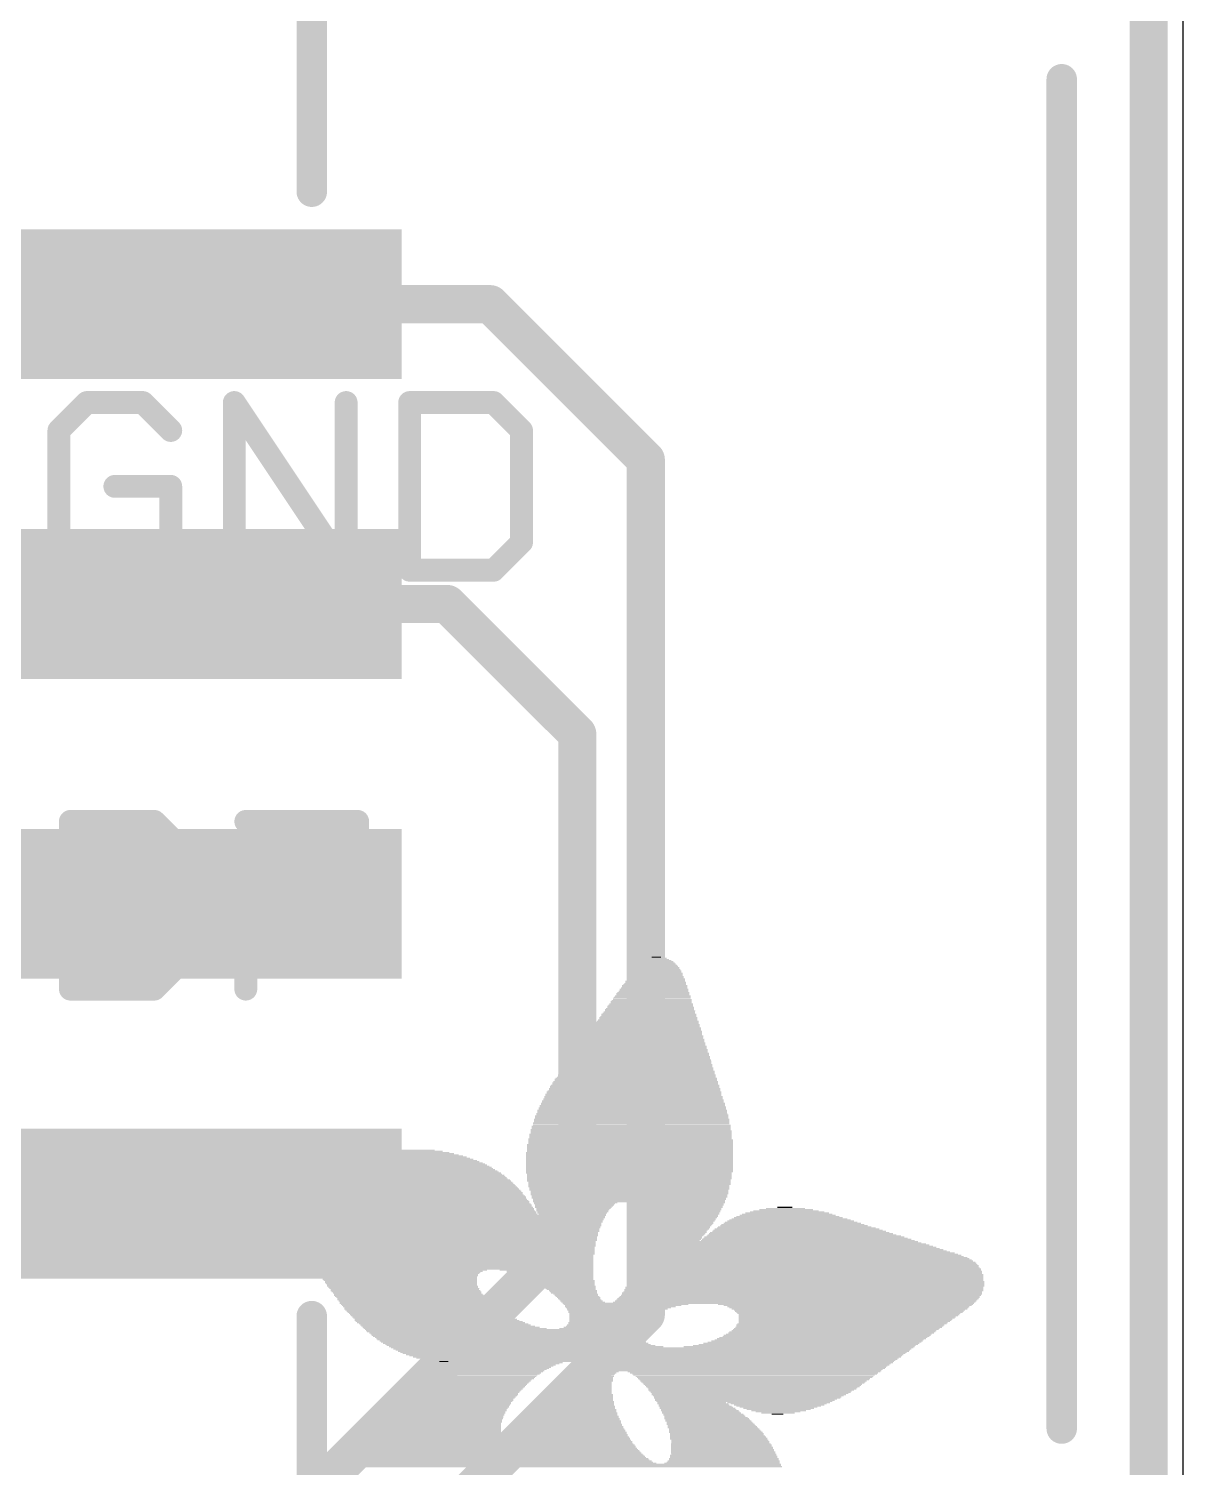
# Model space of a CAD drawing. Extents: x -0.1 to 65, y -0.1 to 31.1.
# Drawn here: x 57.3 to 65, y 10.22 to 19.82 of the extents above; entities that cross this region are included whole.
import ezdxf

# ---------------------------------------------------------------- set-up
doc = ezdxf.new("R2010")
doc.units = 0
for name, color, linetype in [('1', 12, 'CONTINUOUS'), ('16', 5, 'CONTINUOUS'), ('20', 4, 'CONTINUOUS'), ('21', 40, 'CONTINUOUS'), ('22', 6, 'CONTINUOUS')]:
    doc.layers.add(name, color=color, linetype=linetype)

# ---------------------------------------------------------------- blocks, each defined once
blk = doc.blocks.new('RECT')
blk.add_solid([(-0.5, -0.5), (0.5, -0.5), (-0.5, 0.5), (0.5, 0.5)])

msp = doc.modelspace()

# ---------------------------------------------------------------- linework, layer by layer
at = {"layer": '1', "const_width": 0.254}
msp.add_lwpolyline([(64.77, 30.988), (64.77, 0)], dxfattribs=at)
at = {"layer": '16', "const_width": 0.254}
for points in [[(64.77, 30.988), (64.77, 0)], [(60.379, 17.98), (57.49, 17.98)], [(61.4172, 16.9418), (60.379, 17.98)], [(61.4172, 16.9418), (61.4172, 11.2406)], [(60.093, 15.98), (57.49, 15.98)], [(60.96, 15.113), (60.093, 15.98)], [(60.96, 15.113), (60.96, 11.811)], [(57.49, 13.98), (55.382, 13.98)], [(60.96, 11.811), (58.801, 9.652)], [(59.3206, 9.144), (61.4172, 11.2406)]]:
    msp.add_lwpolyline(points, dxfattribs=at)
at = {"layer": '16', "const_width": 0.127}
for points in [[(57.49, 18.0435, 1), (57.49, 17.9165)], [(60.4239, 18.0249, 1), (60.3341, 17.9351)], [(60.379, 17.9165, 1), (60.379, 18.0435)], [(61.4807, 16.9418, 1), (61.3537, 16.9418)], [(61.3723, 16.8969, 1), (61.4621, 16.9867)], [(57.49, 16.0435, 1), (57.49, 15.9165)], [(60.1379, 16.0249, 1), (60.0481, 15.9351)], [(60.093, 15.9165, 1), (60.093, 16.0435)], [(61.0235, 15.113, 1), (60.8965, 15.113)], [(60.9151, 15.0681, 1), (61.0049, 15.1579)], [(57.49, 13.9165, 1), (57.49, 14.0435)], [(61.0049, 11.7661, 1), (60.9151, 11.8559)], [(60.8965, 11.811, 1), (61.0235, 11.811)], [(61.4621, 11.1957, 1), (61.3723, 11.2855)], [(61.3537, 11.2406, 1), (61.4807, 11.2406)]]:
    msp.add_lwpolyline(points, format="xyb", dxfattribs=at)
at = {"layer": '20'}
msp.add_line((65, 3), (65, 27.6604), dxfattribs=at)
at = {"layer": '21', "const_width": 0.1524}
for points in [[(57.6905, 17.3238), (57.5041, 17.1373)], [(58.0634, 17.3238), (57.6905, 17.3238)], [(58.2498, 17.1373), (58.0634, 17.3238)], [(58.6735, 16.2052), (58.6735, 17.3238)], [(58.6735, 17.3238), (59.4192, 16.2052)], [(59.4192, 16.2052), (59.4192, 17.3238)], [(59.8429, 17.3238), (59.8429, 16.2052)], [(60.4022, 17.3238), (59.8429, 17.3238)], [(60.5886, 17.1373), (60.4022, 17.3238)], [(57.5041, 17.1373), (57.5041, 16.3916)], [(60.5886, 16.3916), (60.5886, 17.1373)], [(58.2498, 16.7645), (57.877, 16.7645)], [(58.2498, 16.3916), (58.2498, 16.7645)], [(57.5041, 16.3916), (57.6905, 16.2052)], [(58.0634, 16.2052), (58.2498, 16.3916)], [(60.4022, 16.2052), (60.5886, 16.3916)], [(57.6905, 16.2052), (58.0634, 16.2052)], [(59.8429, 16.2052), (60.4022, 16.2052)], [(57.5808, 13.4112), (57.5808, 14.5298)], [(57.5808, 14.5298), (58.1401, 14.5298)], [(58.1401, 14.5298), (58.3265, 14.3433)], [(58.7502, 14.5298), (59.4959, 14.5298)], [(59.4959, 14.5298), (59.4959, 14.3433)], [(58.3265, 14.3433), (58.3265, 14.1569)], [(59.4959, 14.3433), (58.7502, 13.5976)], [(58.3265, 14.1569), (58.1401, 13.9705)], [(57.5808, 13.9705), (58.1401, 13.9705)], [(58.1401, 13.9705), (58.3265, 13.7841)], [(58.3265, 13.7841), (58.3265, 13.5976)], [(58.3265, 13.5976), (58.1401, 13.4112)], [(58.7502, 13.5976), (58.7502, 13.4112)], [(58.1401, 13.4112), (57.5808, 13.4112)]]:
    msp.add_lwpolyline(points, dxfattribs=at)
at = {"layer": '21', "const_width": 0.0762}
for points in [[(57.6905, 17.3619, 1), (57.6905, 17.2857)], [(57.7175, 17.2968, 1), (57.6636, 17.3507)], [(58.0903, 17.3507, 1), (58.0364, 17.2968)], [(58.0634, 17.2857, 1), (58.0634, 17.3619)], [(58.7116, 17.3238, 1), (58.6354, 17.3238)], [(58.7052, 17.3449, 1), (58.6418, 17.3026)], [(59.4573, 17.3238, 1), (59.3811, 17.3238)], [(59.881, 17.3238, 1), (59.8048, 17.3238)], [(59.8429, 17.3619, 1), (59.8429, 17.2857)], [(60.4291, 17.3507, 1), (60.3752, 17.2968)], [(60.4022, 17.2857, 1), (60.4022, 17.3619)], [(57.5422, 17.1373, 1), (57.466, 17.1373)], [(57.4772, 17.1643, 1), (57.531, 17.1104)], [(58.2229, 17.1104, 1), (58.2767, 17.1643)], [(60.6267, 17.1373, 1), (60.5505, 17.1373)], [(60.5617, 17.1104, 1), (60.6155, 17.1643)], [(57.877, 16.8026, 1), (57.877, 16.7264)], [(58.2879, 16.7645, 1), (58.2117, 16.7645)], [(58.2498, 16.7264, 1), (58.2498, 16.8026)], [(57.531, 16.4186, 1), (57.4772, 16.3647)], [(57.466, 16.3916, 1), (57.5422, 16.3916)], [(58.2117, 16.3916, 1), (58.2879, 16.3916)], [(58.2767, 16.3647, 1), (58.2229, 16.4186)], [(60.5505, 16.3916, 1), (60.6267, 16.3916)], [(60.6155, 16.3647, 1), (60.5617, 16.4186)], [(57.6905, 16.2433, 1), (57.6905, 16.1671)], [(57.6636, 16.1783, 1), (57.7175, 16.2321)], [(58.0364, 16.2321, 1), (58.0903, 16.1783)], [(58.0634, 16.1671, 1), (58.0634, 16.2433)], [(58.6354, 16.2052, 1), (58.7116, 16.2052)], [(59.3811, 16.2052, 1), (59.4573, 16.2052)], [(59.3875, 16.1841, 1), (59.4509, 16.2263)], [(59.8429, 16.2433, 1), (59.8429, 16.1671)], [(59.8048, 16.2052, 1), (59.881, 16.2052)], [(60.3752, 16.2321, 1), (60.4291, 16.1783)], [(60.4022, 16.1671, 1), (60.4022, 16.2433)], [(57.6189, 14.5298, 1), (57.5427, 14.5298)], [(57.5808, 14.5679, 1), (57.5808, 14.4917)], [(58.167, 14.5567, 1), (58.1131, 14.5028)], [(58.1401, 14.4917, 1), (58.1401, 14.5679)], [(58.7502, 14.5679, 1), (58.7502, 14.4917)], [(59.534, 14.5298, 1), (59.4578, 14.5298)], [(59.4959, 14.4917, 1), (59.4959, 14.5679)], [(58.3646, 14.3433, 1), (58.2884, 14.3433)], [(58.2996, 14.3164, 1), (58.3534, 14.3703)], [(59.5228, 14.3164, 1), (59.469, 14.3703)], [(59.4578, 14.3433, 1), (59.534, 14.3433)], [(58.3534, 14.13, 1), (58.2996, 14.1838)], [(58.2884, 14.1569, 1), (58.3646, 14.1569)], [(57.5808, 14.0086, 1), (57.5808, 13.9324)], [(58.167, 13.9974, 1), (58.1131, 13.9435)], [(58.1131, 13.9974, 1), (58.167, 13.9435)], [(58.1401, 13.9324, 1), (58.1401, 14.0086)], [(58.3646, 13.7841, 1), (58.2884, 13.7841)], [(58.2996, 13.7571, 1), (58.3534, 13.811)], [(58.2884, 13.5976, 1), (58.3646, 13.5976)], [(58.3534, 13.5707, 1), (58.2996, 13.6246)], [(58.7883, 13.5976, 1), (58.7121, 13.5976)], [(58.7233, 13.6246, 1), (58.7771, 13.5707)], [(57.5808, 13.4493, 1), (57.5808, 13.3731)], [(57.5427, 13.4112, 1), (57.6189, 13.4112)], [(58.1131, 13.4381, 1), (58.167, 13.3843)], [(58.1401, 13.3731, 1), (58.1401, 13.4493)], [(58.7121, 13.4112, 1), (58.7883, 13.4112)]]:
    msp.add_lwpolyline(points, format="xyb", dxfattribs=at)
at = {"layer": '22', "const_width": 0.2032}
for points in [[(59.19, 18.73), (59.19, 19.98)], [(64.19, 10.48), (64.19, 19.48)], [(59.19, 9.98), (59.19, 11.23)]]:
    msp.add_lwpolyline(points, dxfattribs=at)
at = {"layer": '22', "const_width": 0.1016}
for points in [[(64.2408, 19.48, 1), (64.1392, 19.48)], [(59.1392, 18.73, 1), (59.2408, 18.73)], [(59.2408, 11.23, 1), (59.1392, 11.23)], [(64.1392, 10.48, 1), (64.2408, 10.48)]]:
    msp.add_lwpolyline(points, format="xyb", dxfattribs=at)

# ---------------------------------------------------------------- block references
at = {"layer": '16', "yscale": 4.6, "rotation": 90}
for p in [(57.49, 17.98), (57.49, 15.98), (57.49, 13.98), (57.49, 11.98)]:
    msp.add_blockref('RECT', p, dxfattribs=at)
at = {"layer": '21'}
for p, xscale, yscale in [((61.4871, 13.6246), 0.0609, 0.0076), ((61.4909, 13.5255), 0.3277, 0.0076), ((61.4947, 13.5331), 0.32, 0.0076), ((61.4947, 13.5408), 0.3048, 0.0077), ((61.4947, 13.556), 0.2896, 0.0076), ((61.4947, 13.5484), 0.2896, 0.0076), ((61.4947, 13.5636), 0.2743, 0.0076), ((61.4947, 13.5712), 0.2591, 0.0076), ((61.4947, 13.5789), 0.2438, 0.0077), ((61.4947, 13.5865), 0.2286, 0.0076), ((61.4985, 13.5941), 0.2058, 0.0076), ((61.4947, 13.6017), 0.1829, 0.0076), ((61.4947, 13.6093), 0.1524, 0.0076), ((61.4947, 13.617), 0.1219, 0.0077), ((61.4757, 13.4341), 0.4343, 0.0076), ((61.4757, 13.4417), 0.4191, 0.0076), ((61.4794, 13.4493), 0.4115, 0.0076), ((61.4794, 13.4646), 0.3963, 0.0077), ((61.4833, 13.4569), 0.4039, 0.0076), ((61.4833, 13.4722), 0.3887, 0.0076), ((61.4833, 13.4874), 0.3733, 0.0076), ((61.4871, 13.4798), 0.381, 0.0076), ((61.4871, 13.495), 0.3657, 0.0076), ((61.4871, 13.5027), 0.3505, 0.0077), ((61.4909, 13.5179), 0.3429, 0.0076), ((61.4909, 13.5103), 0.3429, 0.0076), ((61.4566, 13.335), 0.5334, 0.0076), ((61.4566, 13.3503), 0.5182, 0.0077), ((61.4604, 13.3426), 0.5258, 0.0076), ((61.4604, 13.3579), 0.5106, 0.0076), ((61.4642, 13.3655), 0.503, 0.0076), ((61.4642, 13.3807), 0.4876, 0.0076), ((61.4642, 13.3731), 0.4876, 0.0076), ((61.468, 13.3884), 0.48, 0.0077), ((61.468, 13.396), 0.4648, 0.0076), ((61.4718, 13.4112), 0.4572, 0.0076), ((61.4718, 13.4036), 0.4572, 0.0076), ((61.4718, 13.4188), 0.442, 0.0076), ((61.4757, 13.4265), 0.4343, 0.0077), ((61.4376, 13.2436), 0.6325, 0.0076), ((61.4375, 13.2512), 0.6172, 0.0076), ((61.4413, 13.2588), 0.6096, 0.0076), ((61.4413, 13.2741), 0.5943, 0.0077), ((61.4452, 13.2664), 0.6019, 0.0076), ((61.4452, 13.2817), 0.5867, 0.0076), ((61.4452, 13.2969), 0.5715, 0.0076), ((61.449, 13.2893), 0.5791, 0.0076), ((61.449, 13.3045), 0.5639, 0.0076), ((61.4528, 13.3122), 0.5563, 0.0077), ((61.4528, 13.3274), 0.541, 0.0076), ((61.4528, 13.3198), 0.541, 0.0076), ((61.4184, 13.1445), 0.7315, 0.0076), ((61.4223, 13.1521), 0.7239, 0.0076), ((61.4223, 13.1674), 0.7086, 0.0076), ((61.4223, 13.1598), 0.7086, 0.0077), ((61.4261, 13.175), 0.701, 0.0076), ((61.4261, 13.1902), 0.6858, 0.0076), ((61.4261, 13.1826), 0.6858, 0.0076), ((61.4299, 13.1979), 0.6782, 0.0077), ((61.4299, 13.2055), 0.663, 0.0076), ((61.4338, 13.2207), 0.6553, 0.0076), ((61.4338, 13.2131), 0.6553, 0.0076), ((61.4338, 13.2283), 0.6401, 0.0076), ((61.4376, 13.236), 0.6325, 0.0077), ((61.3994, 13.0531), 0.8306, 0.0076), ((61.3994, 13.0455), 0.8306, 0.0077), ((61.3995, 13.0607), 0.8153, 0.0076), ((61.4032, 13.0683), 0.8077, 0.0076), ((61.4032, 13.0836), 0.7925, 0.0077), ((61.4071, 13.0759), 0.8001, 0.0076), ((61.4071, 13.0912), 0.7849, 0.0076), ((61.4109, 13.0988), 0.7773, 0.0076), ((61.4109, 13.114), 0.762, 0.0076), ((61.4109, 13.1064), 0.762, 0.0076), ((61.4147, 13.1217), 0.7544, 0.0077), ((61.4185, 13.1293), 0.7468, 0.0076), ((61.4147, 13.1369), 0.7391, 0.0076), ((61.3804, 12.954), 0.9296, 0.0076), ((61.3842, 12.9616), 0.922, 0.0076), ((61.3842, 12.9769), 0.9068, 0.0076), ((61.3842, 12.9693), 0.9068, 0.0077), ((61.388, 12.9845), 0.8992, 0.0076), ((61.388, 12.9997), 0.884, 0.0076), ((61.388, 12.9921), 0.884, 0.0076), ((61.3919, 13.0074), 0.8763, 0.0077), ((61.3918, 13.015), 0.861, 0.0076), ((61.3956, 13.0302), 0.8534, 0.0076), ((61.3956, 13.0226), 0.8534, 0.0076), ((61.3956, 13.0378), 0.8382, 0.0076), ((61.3614, 12.855), 1.0287, 0.0077), ((61.3651, 12.8626), 1.0211, 0.0076), ((61.3614, 12.8702), 1.0135, 0.0076), ((61.3651, 12.8778), 1.0059, 0.0076), ((61.3651, 12.8931), 0.9906, 0.0077), ((61.369, 12.8854), 0.9983, 0.0076), ((61.369, 12.9007), 0.9829, 0.0076), ((61.3728, 12.9083), 0.9753, 0.0076), ((61.3728, 12.9235), 0.9601, 0.0076), ((61.3728, 12.9159), 0.9601, 0.0076), ((61.3766, 12.9312), 0.9525, 0.0077), ((61.3803, 12.9388), 0.9449, 0.0076), ((61.3766, 12.9464), 0.9373, 0.0076), ((61.3423, 12.7635), 1.1278, 0.0076), ((61.3461, 12.7711), 1.1202, 0.0076), ((61.3461, 12.7864), 1.1049, 0.0076), ((61.3461, 12.7788), 1.1049, 0.0077), ((61.3499, 12.794), 1.0972, 0.0076), ((61.3499, 12.8092), 1.082, 0.0076), ((61.3499, 12.8016), 1.082, 0.0076), ((61.3537, 12.8169), 1.0744, 0.0077), ((61.3537, 12.8245), 1.0592, 0.0076), ((61.3575, 12.8397), 1.0516, 0.0076), ((61.3575, 12.8321), 1.0516, 0.0076), ((61.3576, 12.8473), 1.0363, 0.0076), ((61.3309, 12.6645), 1.2115, 0.0077), ((61.3347, 12.6721), 1.2039, 0.0076), ((61.3309, 12.6797), 1.1963, 0.0076), ((61.3347, 12.6949), 1.1887, 0.0076), ((61.3347, 12.6873), 1.1887, 0.0076), ((61.3347, 12.7102), 1.1735, 0.0076), ((61.3347, 12.7026), 1.1735, 0.0077), ((61.3385, 12.7254), 1.1659, 0.0076), ((61.3385, 12.7178), 1.1659, 0.0076), ((61.3385, 12.733), 1.1506, 0.0076), ((61.3423, 12.7483), 1.143, 0.0076), ((61.3423, 12.7407), 1.143, 0.0077), ((61.3423, 12.7559), 1.1278, 0.0076), ((61.3232, 12.5654), 1.2878, 0.0076), ((61.327, 12.573), 1.2801, 0.0076), ((61.3233, 12.5806), 1.2725, 0.0076), ((61.327, 12.6035), 1.2649, 0.0076), ((61.327, 12.5959), 1.2649, 0.0076), ((61.327, 12.5883), 1.2649, 0.0077), ((61.327, 12.6187), 1.2497, 0.0076), ((61.327, 12.6111), 1.2497, 0.0076), ((61.327, 12.634), 1.2345, 0.0076), ((61.3309, 12.6264), 1.2421, 0.0077), ((61.3309, 12.6492), 1.2269, 0.0076), ((61.3309, 12.6416), 1.2269, 0.0076), ((61.3309, 12.6568), 1.2115, 0.0076), ((61.3157, 12.474), 1.3335, 0.0077), ((61.3195, 12.4968), 1.3259, 0.0076), ((61.3195, 12.4892), 1.3259, 0.0076), ((61.3195, 12.4816), 1.3259, 0.0076), ((61.3194, 12.5197), 1.3106, 0.0076), ((61.3194, 12.5121), 1.3106, 0.0077), ((61.3233, 12.5044), 1.3183, 0.0076), ((61.3232, 12.5425), 1.303, 0.0076), ((61.3232, 12.5349), 1.303, 0.0076), ((61.3232, 12.5273), 1.303, 0.0076), ((61.3232, 12.5578), 1.2878, 0.0076), ((61.3232, 12.5502), 1.2878, 0.0077), ((61.3118, 12.3749), 1.3716, 0.0076), ((61.3118, 12.413), 1.3564, 0.0076), ((61.3156, 12.4054), 1.364, 0.0076), ((61.3156, 12.3978), 1.364, 0.0077), ((61.3156, 12.3901), 1.364, 0.0076), ((61.3156, 12.3825), 1.364, 0.0076), ((61.3156, 12.4435), 1.3488, 0.0076), ((61.3156, 12.4359), 1.3488, 0.0077), ((61.3156, 12.4282), 1.3488, 0.0076), ((61.3156, 12.4206), 1.3488, 0.0076), ((61.3195, 12.4663), 1.3411, 0.0076), ((61.3195, 12.4587), 1.3411, 0.0076), ((61.3195, 12.4511), 1.3411, 0.0076), ((59.5363, 12.2911), 1.3716, 0.0076), ((59.5478, 12.2835), 1.3945, 0.0077), ((59.5288, 12.2987), 1.3411, 0.0076), ((59.5211, 12.3063), 1.2954, 0.0076), ((59.5097, 12.3139), 1.2573, 0.0076), ((59.5021, 12.3216), 1.2115, 0.0077), ((59.4868, 12.3292), 1.1506, 0.0076), ((59.4716, 12.3368), 1.0744, 0.0076), ((59.2963, 12.3444), 0.602, 0.0076), ((61.308, 12.3216), 1.3792, 0.0077), ((61.308, 12.3139), 1.3792, 0.0076), ((61.308, 12.3063), 1.3792, 0.0076), ((61.308, 12.2987), 1.3792, 0.0076), ((61.308, 12.2911), 1.3792, 0.0076), ((61.308, 12.2835), 1.3792, 0.0077), ((61.3118, 12.3673), 1.3716, 0.0076), ((61.3118, 12.3597), 1.3716, 0.0077), ((61.3118, 12.352), 1.3716, 0.0076), ((61.3118, 12.3444), 1.3716, 0.0076), ((61.3118, 12.3368), 1.3716, 0.0076), ((61.3118, 12.3292), 1.3716, 0.0076), ((59.6087, 12.2073), 1.6078, 0.0077), ((59.6202, 12.192), 1.6307, 0.0076), ((59.6164, 12.1996), 1.6231, 0.0076), ((59.6278, 12.1844), 1.6459, 0.0076), ((59.6011, 12.2225), 1.5774, 0.0076), ((59.6049, 12.2149), 1.585, 0.0076), ((59.5821, 12.2454), 1.524, 0.0077), ((59.5897, 12.2377), 1.5392, 0.0076), ((59.5973, 12.2301), 1.5544, 0.0076), ((59.5783, 12.253), 1.5011, 0.0076), ((59.563, 12.2682), 1.4554, 0.0076), ((59.5707, 12.2606), 1.4707, 0.0076), ((59.5554, 12.2758), 1.425, 0.0076), ((61.308, 12.2758), 1.3792, 0.0076), ((61.308, 12.2682), 1.3792, 0.0076), ((61.308, 12.2606), 1.3792, 0.0076), ((61.308, 12.253), 1.3792, 0.0076), ((61.308, 12.2454), 1.3792, 0.0077), ((61.308, 12.2377), 1.3792, 0.0076), ((61.308, 12.2301), 1.3792, 0.0076), ((61.308, 12.2225), 1.3792, 0.0076), ((61.308, 12.2149), 1.3792, 0.0076), ((61.308, 12.2073), 1.3792, 0.0077), ((61.308, 12.1996), 1.3792, 0.0076), ((61.308, 12.192), 1.3792, 0.0076), ((61.3042, 12.1844), 1.3716, 0.0076), ((59.6392, 12.1615), 1.684, 0.0076), ((59.6316, 12.1768), 1.6536, 0.0076), ((59.6392, 12.1692), 1.6688, 0.0077), ((59.6468, 12.1539), 1.684, 0.0076), ((59.6583, 12.1387), 1.7069, 0.0076), ((59.6507, 12.1463), 1.6917, 0.0076), ((59.6621, 12.1311), 1.7145, 0.0077), ((59.6659, 12.1234), 1.7221, 0.0076), ((59.6735, 12.1158), 1.7222, 0.0076), ((59.6773, 12.1082), 1.7298, 0.0076), ((59.6811, 12.1006), 1.7374, 0.0076), ((59.6888, 12.093), 1.7373, 0.0077), ((61.308, 12.1768), 1.364, 0.0076), ((61.308, 12.1692), 1.364, 0.0077), ((61.308, 12.1615), 1.364, 0.0076), ((61.308, 12.1539), 1.364, 0.0076), ((61.308, 12.1463), 1.364, 0.0076), ((61.3042, 12.1387), 1.3564, 0.0076), ((61.3042, 12.1311), 1.3564, 0.0077), ((61.3041, 12.1006), 1.3411, 0.0076), ((61.3041, 12.093), 1.3411, 0.0077), ((61.308, 12.1234), 1.3488, 0.0076), ((61.308, 12.1158), 1.3488, 0.0076), ((61.308, 12.1082), 1.3488, 0.0076), ((59.6926, 12.0853), 1.7449, 0.0076), ((59.7002, 12.0777), 1.745, 0.0076), ((59.704, 12.0701), 1.7526, 0.0076), ((59.7116, 12.0625), 1.7526, 0.0076), ((59.7192, 12.0549), 1.7526, 0.0077), ((59.7192, 12.0472), 1.7526, 0.0076), ((59.7268, 12.0396), 1.7526, 0.0076), ((59.7345, 12.032), 1.7526, 0.0076), ((59.7383, 12.0244), 1.7602, 0.0076), ((59.7421, 12.0168), 1.7526, 0.0077), ((59.7497, 12.0091), 1.7526, 0.0076), ((59.7535, 12.0015), 1.7602, 0.0076), ((59.7611, 11.9939), 1.7602, 0.0076), ((61.3041, 12.0701), 1.3259, 0.0076), ((61.308, 12.0853), 1.3335, 0.0076), ((61.308, 12.0777), 1.3335, 0.0076), ((61.308, 12.0625), 1.3182, 0.0076), ((61.308, 12.0549), 1.3182, 0.0077), ((61.308, 12.0472), 1.3182, 0.0076), ((61.3042, 12.0396), 1.3106, 0.0076), ((61.308, 12.032), 1.303, 0.0076), ((61.308, 12.0244), 1.303, 0.0076), ((61.3042, 12.0168), 1.2954, 0.0077), ((61.308, 12.0091), 1.2878, 0.0076), ((61.3042, 12.0015), 1.2802, 0.0076), ((61.3042, 11.9939), 1.2802, 0.0076), ((59.7649, 11.9863), 1.7526, 0.0076), ((59.7726, 11.9787), 1.7526, 0.0077), ((59.7764, 11.971), 1.7602, 0.0076), ((59.7802, 11.9634), 1.7526, 0.0076), ((59.7878, 11.9558), 1.7526, 0.0076), ((59.7954, 11.9482), 1.7526, 0.0076), ((59.7954, 11.9405), 1.7526, 0.0077), ((59.803, 11.9329), 1.7526, 0.0076), ((59.8107, 11.9253), 1.7526, 0.0076), ((59.8107, 11.9177), 1.7526, 0.0076), ((59.8183, 11.9101), 1.7526, 0.0076), ((60.0507, 11.9024), 2.2022, 0.0077), ((60.0507, 11.8948), 2.187, 0.0076), ((60.9422, 11.9787), 0.541, 0.0077), ((60.9499, 11.9863), 0.5563, 0.0076), ((60.9422, 11.971), 0.5258, 0.0076), ((60.9384, 11.9634), 0.5182, 0.0076), ((60.9346, 11.9558), 0.5106, 0.0076), ((60.9347, 11.9482), 0.4953, 0.0076), ((60.9308, 11.9405), 0.4876, 0.0077), ((60.927, 11.9329), 0.48, 0.0076), ((60.9308, 11.9253), 0.4724, 0.0076), ((60.927, 11.9177), 0.4648, 0.0076), ((60.927, 11.9101), 0.4496, 0.0076), ((61.6166, 11.9863), 0.6554, 0.0076), ((61.6166, 11.9787), 0.64, 0.0077), ((61.6204, 11.971), 0.6324, 0.0076), ((61.6204, 11.9634), 0.6172, 0.0076), ((61.6242, 11.9558), 0.6096, 0.0076), ((61.6204, 11.9482), 0.602, 0.0076), ((61.6242, 11.9405), 0.5944, 0.0077), ((61.6204, 11.9329), 0.5868, 0.0076), ((61.6243, 11.9253), 0.5791, 0.0076), ((61.6205, 11.9177), 0.5715, 0.0076), ((61.6205, 11.9101), 0.5715, 0.0076), ((61.6204, 11.9024), 0.5562, 0.0077), ((61.6204, 11.8948), 0.5562, 0.0076), ((62.3634, 11.8948), 0.6858, 0.0076), ((62.3634, 11.9024), 0.6401, 0.0077), ((62.3596, 11.9101), 0.6019, 0.0076), ((62.3596, 11.9177), 0.5563, 0.0076), ((62.3596, 11.9253), 0.4953, 0.0076), ((62.352, 11.9329), 0.4343, 0.0076), ((62.352, 11.9405), 0.3581, 0.0077), ((62.3482, 11.9482), 0.2591, 0.0076), ((62.3443, 11.9558), 0.099, 0.0076), ((60.0507, 11.8872), 2.187, 0.0076), ((60.0507, 11.8796), 2.1717, 0.0076), ((60.0545, 11.872), 2.164, 0.0076), ((60.0545, 11.8643), 2.1488, 0.0077), ((60.0545, 11.8567), 2.1488, 0.0076), ((60.0545, 11.8491), 2.1336, 0.0076), ((60.0583, 11.8415), 2.126, 0.0076), ((60.0621, 11.8339), 2.1184, 0.0076), ((60.0583, 11.8262), 2.1108, 0.0077), ((60.0622, 11.8186), 2.1031, 0.0076), ((60.0622, 11.811), 2.0879, 0.0076), ((60.0622, 11.8034), 2.0879, 0.0076), ((61.6166, 11.8872), 0.5486, 0.0076), ((61.6166, 11.8796), 0.5334, 0.0076), ((61.6166, 11.872), 0.5334, 0.0076), ((61.6128, 11.8643), 0.5258, 0.0077), ((61.609, 11.8567), 0.5182, 0.0076), ((61.609, 11.8491), 0.5182, 0.0076), ((61.6052, 11.8415), 0.5105, 0.0076), ((61.6014, 11.8262), 0.4877, 0.0077), ((61.6014, 11.8186), 0.4877, 0.0076), ((61.6052, 11.8339), 0.4953, 0.0076), ((61.5976, 11.811), 0.4801, 0.0076), ((61.5938, 11.8034), 0.4725, 0.0076), ((62.432, 11.8034), 1.1277, 0.0076), ((62.4244, 11.811), 1.0973, 0.0076), ((62.4205, 11.8186), 1.0592, 0.0076), ((62.4091, 11.8262), 1.0211, 0.0077), ((62.4053, 11.8339), 0.983, 0.0076), ((62.3977, 11.8415), 0.9525, 0.0076), ((62.3938, 11.8491), 0.9144, 0.0076), ((62.3863, 11.8567), 0.8839, 0.0076), ((62.3824, 11.8643), 0.8458, 0.0077), ((62.3786, 11.872), 0.8078, 0.0076), ((62.3748, 11.8796), 0.7696, 0.0076), ((62.3672, 11.8872), 0.7239, 0.0076), ((60.066, 11.7958), 2.0803, 0.0076), ((60.0659, 11.7881), 2.065, 0.0077), ((60.0697, 11.7805), 2.0574, 0.0076), ((60.0697, 11.7729), 2.0574, 0.0076), ((60.0736, 11.7653), 2.0497, 0.0076), ((60.0736, 11.7577), 2.0345, 0.0076), ((60.0774, 11.75), 2.0269, 0.0077), ((60.0774, 11.7424), 2.0269, 0.0076), ((60.0812, 11.7348), 2.0193, 0.0076), ((60.0812, 11.7272), 2.0041, 0.0076), ((60.085, 11.7196), 1.9964, 0.0076), ((60.085, 11.7119), 1.9964, 0.0077), ((60.0888, 11.7043), 1.9888, 0.0076), ((61.5899, 11.7958), 0.4648, 0.0076), ((61.5899, 11.7881), 0.4648, 0.0077), ((61.5861, 11.7805), 0.4572, 0.0076), ((61.5823, 11.7729), 0.4496, 0.0076), ((61.5785, 11.7653), 0.442, 0.0076), ((61.5747, 11.7577), 0.4344, 0.0076), ((61.5747, 11.75), 0.4344, 0.0077), ((62.3062, 11.7196), 1.8974, 0.0076), ((61.5709, 11.7424), 0.4267, 0.0076), ((61.5671, 11.7348), 0.4191, 0.0076), ((62.2948, 11.7272), 1.8745, 0.0076), ((62.3215, 11.7119), 1.9279, 0.0077), ((62.3329, 11.7043), 1.9507, 0.0076), ((62.4967, 11.7348), 1.425, 0.0076), ((62.4891, 11.7424), 1.3944, 0.0076), ((62.4815, 11.75), 1.364, 0.0077), ((62.4739, 11.7577), 1.3335, 0.0076), ((62.47, 11.7653), 1.2954, 0.0076), ((62.4587, 11.7729), 1.2573, 0.0076), ((62.451, 11.7805), 1.2268, 0.0076), ((62.4434, 11.7881), 1.1963, 0.0077), ((62.4396, 11.7958), 1.1583, 0.0076), ((60.0926, 11.6967), 1.9812, 0.0076), ((60.0888, 11.6891), 1.9736, 0.0076), ((60.0926, 11.6815), 1.966, 0.0076), ((60.0964, 11.6738), 1.9584, 0.0077), ((60.1003, 11.6662), 1.9507, 0.0076), ((60.1003, 11.6586), 1.9507, 0.0076), ((60.1041, 11.651), 1.9431, 0.0076), ((60.1079, 11.6434), 1.9355, 0.0076), ((60.1079, 11.6357), 1.9203, 0.0077), ((60.1079, 11.6281), 1.9203, 0.0076), ((60.1117, 11.6205), 1.9127, 0.0076), ((60.1155, 11.6129), 1.905, 0.0076), ((62.4586, 11.6129), 2.2326, 0.0076), ((62.3862, 11.6662), 2.0726, 0.0076), ((62.3977, 11.6586), 2.0955, 0.0076), ((62.4129, 11.651), 2.126, 0.0076), ((62.4243, 11.6434), 2.1488, 0.0076), ((62.4358, 11.6357), 2.1717, 0.0077), ((62.4434, 11.6281), 2.1869, 0.0076), ((62.4548, 11.6205), 2.2098, 0.0076), ((62.3443, 11.6967), 1.9736, 0.0076), ((62.3672, 11.6815), 2.0193, 0.0076), ((62.3786, 11.6738), 2.0422, 0.0077), ((62.3558, 11.6891), 1.9965, 0.0076), ((60.1193, 11.6053), 1.8974, 0.0076), ((60.1193, 11.5976), 1.8974, 0.0077), ((60.1231, 11.59), 1.8898, 0.0076), ((60.1269, 11.5824), 1.8822, 0.0076), ((60.1307, 11.5748), 1.8746, 0.0076), ((60.1307, 11.5672), 1.8746, 0.0076), ((60.1346, 11.5595), 1.8669, 0.0077), ((60.1384, 11.5519), 1.8593, 0.0076), ((60.1384, 11.5443), 1.8593, 0.0076), ((59.7878, 11.5367), 1.143, 0.0076), ((59.7764, 11.5291), 1.1049, 0.0076), ((59.7726, 11.5214), 1.0821, 0.0077), ((59.7688, 11.5138), 1.0745, 0.0076), ((60.7555, 11.5367), 0.6249, 0.0076), ((60.7784, 11.5291), 0.5792, 0.0076), ((60.7936, 11.5214), 0.5487, 0.0077), ((60.8051, 11.5138), 0.5258, 0.0076), ((62.4891, 11.5138), 2.3394, 0.0076), ((62.4891, 11.5443), 2.3241, 0.0076), ((62.4891, 11.5367), 2.3241, 0.0076), ((62.4929, 11.5291), 2.3318, 0.0076), ((62.4929, 11.5214), 2.3318, 0.0077), ((62.4815, 11.5748), 2.2936, 0.0076), ((62.4853, 11.5672), 2.3012, 0.0076), ((62.4853, 11.5595), 2.3012, 0.0077), ((62.4891, 11.5519), 2.3088, 0.0076), ((62.4663, 11.6053), 2.2479, 0.0076), ((62.4777, 11.59), 2.2707, 0.0076), ((62.4815, 11.5824), 2.2784, 0.0076), ((62.4701, 11.5976), 2.2555, 0.0077), ((59.7688, 11.5062), 1.0591, 0.0076), ((59.7726, 11.4986), 1.0515, 0.0076), ((59.7726, 11.491), 1.0363, 0.0076), ((59.7726, 11.4833), 1.0363, 0.0077), ((59.7764, 11.4757), 1.0287, 0.0076), ((59.7802, 11.4681), 1.0211, 0.0076), ((59.784, 11.4605), 1.0134, 0.0076), ((59.784, 11.4529), 1.0134, 0.0076), ((59.7878, 11.4452), 1.0058, 0.0077), ((59.7916, 11.4376), 0.9982, 0.0076), ((59.7954, 11.43), 1.0058, 0.0076), ((59.7992, 11.4224), 0.9982, 0.0076), ((59.8069, 11.4148), 0.9983, 0.0076), ((60.8165, 11.5062), 0.503, 0.0076), ((60.828, 11.4986), 0.4801, 0.0076), ((60.8356, 11.491), 0.4649, 0.0076), ((60.847, 11.4833), 0.442, 0.0077), ((60.8546, 11.4757), 0.4268, 0.0076), ((60.8661, 11.4681), 0.4191, 0.0076), ((60.8737, 11.4605), 0.4039, 0.0076), ((60.8813, 11.4529), 0.3886, 0.0076), ((60.8851, 11.4452), 0.381, 0.0077), ((60.8927, 11.4376), 0.3658, 0.0076), ((60.9042, 11.43), 0.3581, 0.0076), ((60.9079, 11.4224), 0.3505, 0.0076), ((60.9156, 11.4148), 0.3353, 0.0076), ((62.4739, 11.4224), 2.3851, 0.0076), ((62.4739, 11.4148), 2.3851, 0.0076), ((62.4815, 11.4376), 2.3851, 0.0076), ((62.4815, 11.43), 2.3851, 0.0076), ((62.4853, 11.4529), 2.3774, 0.0076), ((62.4853, 11.4452), 2.3774, 0.0077), ((62.4853, 11.4757), 2.3622, 0.0076), ((62.4853, 11.4681), 2.3622, 0.0076), ((62.4891, 11.4605), 2.3698, 0.0076), ((62.4891, 11.491), 2.3546, 0.0076), ((62.4891, 11.4833), 2.3546, 0.0077), ((62.4929, 11.5062), 2.347, 0.0076), ((62.4929, 11.4986), 2.347, 0.0076), ((59.8107, 11.4071), 0.9906, 0.0077), ((59.8145, 11.3995), 0.9982, 0.0076), ((59.8221, 11.3919), 0.9982, 0.0076), ((59.8259, 11.3843), 0.9906, 0.0076), ((59.8335, 11.3767), 0.9906, 0.0076), ((59.8373, 11.3691), 0.9982, 0.0077), ((59.845, 11.3614), 0.9983, 0.0076), ((59.8526, 11.3538), 0.9982, 0.0076), ((59.8602, 11.3462), 0.9982, 0.0076), ((59.864, 11.3386), 1.0058, 0.0076), ((59.8716, 11.331), 1.0058, 0.0077), ((59.8793, 11.3233), 1.0059, 0.0076), ((60.9194, 11.4071), 0.3277, 0.0077), ((60.9308, 11.3995), 0.32, 0.0076), ((60.9346, 11.3919), 0.3124, 0.0076), ((60.9384, 11.3843), 0.3048, 0.0076), ((60.9499, 11.3767), 0.2971, 0.0076), ((60.9537, 11.3691), 0.2895, 0.0077), ((60.9613, 11.3614), 0.2896, 0.0076), ((60.9689, 11.3538), 0.2896, 0.0076), ((60.9727, 11.3462), 0.282, 0.0076), ((60.9804, 11.3386), 0.2819, 0.0076), ((60.988, 11.331), 0.2819, 0.0077), ((60.9994, 11.3233), 0.2896, 0.0076), ((62.4053, 11.3233), 2.4155, 0.0076), ((62.4167, 11.331), 2.408, 0.0077), ((62.4244, 11.3386), 2.4079, 0.0076), ((62.432, 11.3462), 2.4079, 0.0076), ((62.4396, 11.3538), 2.4079, 0.0076), ((62.4434, 11.3614), 2.4003, 0.0076), ((62.451, 11.3691), 2.4003, 0.0077), ((62.4587, 11.3843), 2.4003, 0.0076), ((62.4587, 11.3767), 2.4003, 0.0076), ((62.4625, 11.3919), 2.3927, 0.0076), ((62.4701, 11.4071), 2.3927, 0.0077), ((62.4701, 11.3995), 2.3927, 0.0076), ((59.8831, 11.3157), 1.0135, 0.0076), ((59.8907, 11.3081), 1.0135, 0.0076), ((59.8983, 11.3005), 1.0134, 0.0076), ((59.9098, 11.2929), 1.0211, 0.0077), ((59.9174, 11.2852), 1.0211, 0.0076), ((59.925, 11.2776), 1.0363, 0.0076), ((59.9326, 11.27), 1.0363, 0.0076), ((59.944, 11.2624), 1.044, 0.0076), ((59.9517, 11.2548), 1.0439, 0.0077), ((59.9631, 11.2471), 1.0515, 0.0076), ((59.9707, 11.2395), 1.0516, 0.0076), ((59.9821, 11.2319), 1.0592, 0.0076), ((59.9935, 11.2243), 1.0668, 0.0076), ((62.2338, 11.3157), 2.7432, 0.0076), ((61.2851, 11.3081), 0.8306, 0.0076), ((61.2661, 11.3005), 0.7772, 0.0076), ((61.2471, 11.2929), 0.7391, 0.0077), ((61.2356, 11.2852), 0.701, 0.0076), ((61.228, 11.2776), 0.6706, 0.0076), ((61.2166, 11.27), 0.6477, 0.0076), ((61.2089, 11.2624), 0.6172, 0.0076), ((61.2013, 11.2548), 0.602, 0.0077), ((61.1898, 11.2395), 0.5639, 0.0076), ((61.1975, 11.2471), 0.5792, 0.0076), ((61.1823, 11.2319), 0.5487, 0.0076), ((61.1746, 11.2243), 0.5334, 0.0076), ((62.7482, 11.3081), 1.6993, 0.0076), ((62.7634, 11.3005), 1.6536, 0.0076), ((62.7672, 11.2929), 1.6154, 0.0077), ((62.771, 11.2852), 1.5926, 0.0076), ((62.7749, 11.2776), 1.5697, 0.0076), ((62.7749, 11.27), 1.5393, 0.0076), ((62.7748, 11.2624), 1.524, 0.0076), ((62.7749, 11.2548), 1.5087, 0.0077), ((62.7711, 11.2471), 1.4859, 0.0076), ((62.7672, 11.2319), 1.463, 0.0076), ((62.7596, 11.2243), 1.4478, 0.0076), ((62.7711, 11.2395), 1.4707, 0.0076), ((60.005, 11.2167), 1.0744, 0.0077), ((60.0164, 11.209), 1.082, 0.0076), ((60.0241, 11.2014), 1.0973, 0.0076), ((60.0393, 11.1938), 1.1125, 0.0076), ((60.0507, 11.1862), 1.1202, 0.0076), ((60.0698, 11.1786), 1.1277, 0.0077), ((60.0812, 11.1709), 1.1354, 0.0076), ((60.1002, 11.1633), 1.1582, 0.0076), ((60.1193, 11.1557), 1.1811, 0.0076), ((60.1459, 11.1481), 1.2192, 0.0076), ((60.4546, 11.1405), 1.8211, 0.0077), ((60.4584, 11.1328), 1.8135, 0.0076), ((61.1023, 11.1481), 0.5257, 0.0076), ((61.1213, 11.1557), 0.503, 0.0076), ((61.129, 11.1633), 0.4877, 0.0076), ((61.1365, 11.1709), 0.4877, 0.0076), ((61.1442, 11.1786), 0.4877, 0.0077), ((61.148, 11.1862), 0.4953, 0.0076), ((61.1708, 11.2167), 0.5258, 0.0077), ((61.1632, 11.209), 0.5106, 0.0076), ((61.1594, 11.2014), 0.503, 0.0076), ((61.1556, 11.1938), 0.4953, 0.0076), ((62.672, 11.1328), 1.364, 0.0076), ((62.6834, 11.1405), 1.3716, 0.0077), ((62.691, 11.1481), 1.3716, 0.0076), ((62.7025, 11.1557), 1.3793, 0.0076), ((62.7139, 11.1709), 1.3868, 0.0076), ((62.7101, 11.1633), 1.3792, 0.0076), ((62.7253, 11.1786), 1.3944, 0.0077), ((62.7558, 11.2167), 1.4402, 0.0077), ((62.7482, 11.209), 1.4249, 0.0076), ((62.7444, 11.2014), 1.4173, 0.0076), ((62.7406, 11.1938), 1.4097, 0.0076), ((62.733, 11.1862), 1.3945, 0.0076), ((60.4622, 11.1252), 1.8059, 0.0076), ((60.4698, 11.1176), 1.7907, 0.0076), ((60.4736, 11.11), 1.783, 0.0076), ((60.4774, 11.1024), 1.7754, 0.0077), ((60.4851, 11.0947), 1.7755, 0.0076), ((60.4927, 11.0871), 1.7603, 0.0076), ((60.5003, 11.0795), 1.7602, 0.0076), ((60.5079, 11.0719), 1.7602, 0.0076), ((60.5231, 11.0643), 1.7602, 0.0077), ((60.5346, 11.0566), 1.7679, 0.0076), ((60.5498, 11.049), 1.7678, 0.0076), ((60.565, 11.0414), 1.7679, 0.0076), ((60.5841, 11.0338), 1.7907, 0.0076), ((62.4739, 11.0338), 1.4859, 0.0076), ((62.5005, 11.0414), 1.463, 0.0076), ((62.5196, 11.049), 1.4402, 0.0076), ((62.5425, 11.0566), 1.4249, 0.0076), ((62.5577, 11.0643), 1.4097, 0.0077), ((62.5729, 11.0719), 1.3944, 0.0076), ((62.5882, 11.0795), 1.3945, 0.0076), ((62.5996, 11.0871), 1.3868, 0.0076), ((62.6186, 11.0947), 1.3792, 0.0076), ((62.6263, 11.1024), 1.3793, 0.0077), ((62.6377, 11.11), 1.3716, 0.0076), ((62.6529, 11.1176), 1.3716, 0.0076), ((62.6605, 11.1252), 1.3716, 0.0076), ((60.6184, 11.0262), 1.8288, 0.0077), ((61.4604, 11.0185), 3.4824, 0.0076), ((61.4604, 11.0109), 3.4518, 0.0076), ((61.4642, 11.0033), 3.429, 0.0076), ((61.468, 10.9957), 3.4062, 0.0076), ((61.468, 10.9881), 3.3756, 0.0077), ((61.4718, 10.9804), 3.3528, 0.0076), ((61.4757, 10.9728), 3.3147, 0.0076), ((61.4833, 10.9652), 3.2843, 0.0076), ((61.4909, 10.9576), 3.2537, 0.0076), ((61.4947, 10.95), 3.2156, 0.0077), ((61.5061, 10.9423), 3.1776, 0.0076), ((61.5175, 10.9347), 3.1242, 0.0076), ((62.4396, 11.0262), 1.5393, 0.0077), ((60.3365, 10.8433), 0.7467, 0.0076), ((60.3441, 10.8509), 0.7467, 0.0076), ((60.3631, 10.8585), 0.7392, 0.0076), ((60.3746, 10.8661), 0.7315, 0.0076), ((60.3897, 10.8738), 0.7315, 0.0077), ((60.0698, 10.9271), 0.0609, 0.0076), ((60.4089, 10.8814), 0.7239, 0.0076), ((60.4278, 10.889), 0.7163, 0.0076), ((60.447, 10.8966), 0.7087, 0.0076), ((60.466, 10.9042), 0.701, 0.0076), ((60.4927, 10.9119), 0.6935, 0.0077), ((60.5155, 10.9195), 0.6934, 0.0076), ((61.6357, 10.9271), 2.8727, 0.0076), ((61.9938, 10.9195), 2.1412, 0.0076), ((61.9938, 10.9119), 2.1108, 0.0077), ((61.9938, 10.9042), 2.0955, 0.0076), ((61.99, 10.8966), 2.0726, 0.0076), ((61.99, 10.889), 2.0574, 0.0076), ((61.9862, 10.8814), 2.0498, 0.0076), ((61.9824, 10.8738), 2.0269, 0.0077), ((61.9786, 10.8661), 2.0193, 0.0076), ((61.1023, 10.8585), 0.2667, 0.0076), ((61.0908, 10.8433), 0.2438, 0.0076), ((61.0947, 10.8509), 0.2515, 0.0076), ((62.1386, 10.8585), 1.684, 0.0076), ((62.1386, 10.8509), 1.6535, 0.0076), ((62.1424, 10.8433), 1.6307, 0.0076), ((60.2069, 10.7442), 0.7772, 0.0076), ((60.2145, 10.7518), 0.7772, 0.0076), ((60.2222, 10.7595), 0.7773, 0.0077), ((60.2336, 10.7671), 0.7696, 0.0076), ((60.2412, 10.7747), 0.7696, 0.0076), ((60.2488, 10.7823), 0.7696, 0.0076), ((60.2564, 10.7899), 0.7696, 0.0076), ((60.2679, 10.7976), 0.762, 0.0077), ((60.2755, 10.8052), 0.762, 0.0076), ((60.2907, 10.8128), 0.762, 0.0076), ((60.2983, 10.8204), 0.762, 0.0076), ((60.3098, 10.828), 0.7544, 0.0076), ((60.3212, 10.8357), 0.7468, 0.0077), ((61.0642, 10.7518), 0.2515, 0.0076), ((61.0642, 10.7442), 0.2515, 0.0076), ((61.068, 10.7671), 0.2439, 0.0076), ((61.068, 10.7595), 0.2439, 0.0077), ((61.0718, 10.7823), 0.2362, 0.0076), ((61.0718, 10.7747), 0.2362, 0.0076), ((61.0794, 10.8128), 0.2362, 0.0076), ((61.0794, 10.8052), 0.2362, 0.0076), ((61.0794, 10.7976), 0.2362, 0.0077), ((61.0756, 10.7899), 0.2286, 0.0076), ((61.087, 10.8357), 0.2362, 0.0077), ((61.087, 10.828), 0.2362, 0.0076), ((61.0832, 10.8204), 0.2286, 0.0076), ((62.1386, 10.8357), 1.6078, 0.0077), ((62.1424, 10.828), 1.585, 0.0076), ((62.1424, 10.8204), 1.5697, 0.0076), ((62.1386, 10.8128), 1.5469, 0.0076), ((62.1386, 10.8052), 1.5316, 0.0076), ((62.1348, 10.7976), 1.5087, 0.0077), ((62.1348, 10.7899), 1.4935, 0.0076), ((62.1348, 10.7823), 1.4783, 0.0076), ((62.131, 10.7747), 1.4555, 0.0076), ((62.131, 10.7671), 1.4401, 0.0076), ((62.131, 10.7595), 1.4249, 0.0077), ((62.1272, 10.7518), 1.4021, 0.0076), ((62.1272, 10.7442), 1.3869, 0.0076), ((60.1307, 10.6604), 0.7924, 0.0076), ((60.1269, 10.6528), 0.7848, 0.0076), ((60.1384, 10.668), 0.7925, 0.0076), ((60.1422, 10.6756), 0.7849, 0.0076), ((60.1498, 10.6833), 0.7849, 0.0077), ((60.1574, 10.6909), 0.7849, 0.0076), ((60.165, 10.6985), 0.7848, 0.0076), ((60.1726, 10.7061), 0.7848, 0.0076), ((60.1764, 10.7137), 0.7772, 0.0076), ((60.1841, 10.7214), 0.7773, 0.0077), ((60.1917, 10.729), 0.7773, 0.0076), ((60.1993, 10.7366), 0.7772, 0.0076), ((61.0451, 10.6604), 0.32, 0.0076), ((61.0451, 10.6528), 0.32, 0.0076), ((61.0451, 10.668), 0.3048, 0.0076), ((61.0489, 10.6833), 0.2972, 0.0077), ((61.0489, 10.6756), 0.2972, 0.0076), ((61.0527, 10.6909), 0.2896, 0.0076), ((61.0566, 10.7061), 0.2819, 0.0076), ((61.0566, 10.6985), 0.2819, 0.0076), ((61.0566, 10.7214), 0.2667, 0.0077), ((61.0566, 10.7137), 0.2667, 0.0076), ((61.0603, 10.7366), 0.2591, 0.0076), ((61.0603, 10.729), 0.2591, 0.0076), ((62.1195, 10.7366), 1.3716, 0.0076), ((62.1157, 10.729), 1.3488, 0.0076), ((62.1158, 10.7214), 1.3335, 0.0077), ((62.1119, 10.7137), 1.3106, 0.0076), ((62.1043, 10.7061), 1.2954, 0.0076), ((62.1005, 10.6985), 1.2725, 0.0076), ((62.0967, 10.6909), 1.2497, 0.0076), ((62.0929, 10.6833), 1.2421, 0.0077), ((62.0852, 10.6756), 1.2116, 0.0076), ((62.0776, 10.668), 1.1964, 0.0076), ((62.0738, 10.6604), 1.1734, 0.0076), ((61.7233, 10.6528), 0.4572, 0.0076), ((62.3024, 10.6528), 0.6858, 0.0076), ((60.0622, 10.5537), 0.8077, 0.0076), ((60.0698, 10.569), 0.8077, 0.0077), ((60.066, 10.5613), 0.8001, 0.0076), ((60.0736, 10.5766), 0.8001, 0.0076), ((60.0812, 10.5918), 0.8001, 0.0076), ((60.0812, 10.5842), 0.8001, 0.0076), ((60.0888, 10.5994), 0.8001, 0.0076), ((60.0926, 10.6071), 0.7924, 0.0077), ((60.1003, 10.6147), 0.7925, 0.0076), ((60.1041, 10.6223), 0.8001, 0.0076), ((60.1079, 10.6299), 0.7925, 0.0076), ((60.1155, 10.6375), 0.7925, 0.0076), ((60.1231, 10.6452), 0.7925, 0.0077), ((61.0146, 10.5537), 0.442, 0.0076), ((61.0185, 10.5613), 0.4343, 0.0076), ((61.0185, 10.569), 0.4191, 0.0077), ((61.0222, 10.5766), 0.4115, 0.0076), ((61.0261, 10.5842), 0.4039, 0.0076), ((61.0261, 10.5918), 0.3887, 0.0076), ((61.0299, 10.5994), 0.381, 0.0076), ((61.0337, 10.6071), 0.3734, 0.0077), ((61.0337, 10.6223), 0.3581, 0.0076), ((61.0337, 10.6147), 0.3581, 0.0076), ((61.0374, 10.6299), 0.3505, 0.0076), ((61.0374, 10.6375), 0.3353, 0.0076), ((61.0413, 10.6452), 0.3276, 0.0077), ((61.7309, 10.6452), 0.4724, 0.0077), ((61.7385, 10.6375), 0.4724, 0.0076), ((61.7462, 10.6299), 0.4877, 0.0076), ((61.7538, 10.6223), 0.4877, 0.0076), ((61.7614, 10.6147), 0.5029, 0.0076), ((61.769, 10.6071), 0.503, 0.0077), ((61.7766, 10.5994), 0.5182, 0.0076), ((61.7843, 10.5918), 0.5181, 0.0076), ((61.7881, 10.5842), 0.5257, 0.0076), ((61.7995, 10.5766), 0.5334, 0.0076), ((61.8033, 10.569), 0.541, 0.0077), ((61.8109, 10.5613), 0.541, 0.0076), ((61.8186, 10.5537), 0.5563, 0.0076), ((62.3024, 10.6452), 0.64, 0.0077), ((62.3062, 10.6375), 0.602, 0.0076), ((62.3024, 10.6299), 0.5638, 0.0076), ((62.3024, 10.6223), 0.5182, 0.0076), ((62.3024, 10.6147), 0.4724, 0.0076), ((62.3024, 10.6071), 0.4268, 0.0077), ((62.3024, 10.5994), 0.3658, 0.0076), ((62.2986, 10.5918), 0.2972, 0.0076), ((62.2986, 10.5842), 0.221, 0.0076), ((62.2948, 10.5766), 0.0762, 0.0076), ((60.0278, 10.4623), 0.8458, 0.0076), ((60.0278, 10.4547), 0.8458, 0.0077), ((60.0316, 10.4775), 0.8382, 0.0076), ((60.0316, 10.4699), 0.8382, 0.0076), ((60.0355, 10.4928), 0.8305, 0.0077), ((60.0355, 10.4851), 0.8305, 0.0076), ((60.0393, 10.508), 0.8229, 0.0076), ((60.0393, 10.5004), 0.8229, 0.0076), ((60.0431, 10.5156), 0.8153, 0.0076), ((60.0507, 10.5309), 0.8154, 0.0077), ((60.0507, 10.5232), 0.8154, 0.0076), ((60.0583, 10.5461), 0.8154, 0.0076), ((60.0545, 10.5385), 0.8078, 0.0076), ((60.9803, 10.4547), 0.6172, 0.0077), ((60.9803, 10.4623), 0.602, 0.0076), ((60.988, 10.4699), 0.5867, 0.0076), ((60.988, 10.4775), 0.5715, 0.0076), ((60.9918, 10.4851), 0.5487, 0.0076), ((60.9956, 10.4928), 0.541, 0.0077), ((60.9956, 10.5004), 0.5258, 0.0076), ((60.9994, 10.508), 0.5182, 0.0076), ((61.0032, 10.5156), 0.4953, 0.0076), ((61.007, 10.5232), 0.4876, 0.0076), ((61.0108, 10.5309), 0.48, 0.0077), ((61.0108, 10.5385), 0.4648, 0.0076), ((61.0146, 10.5461), 0.4572, 0.0076), ((61.8224, 10.5461), 0.5639, 0.0076), ((61.83, 10.5385), 0.5639, 0.0076), ((61.8338, 10.5309), 0.5715, 0.0077), ((61.8414, 10.5232), 0.5715, 0.0076), ((61.8452, 10.5156), 0.5792, 0.0076), ((61.849, 10.508), 0.5868, 0.0076), ((61.8567, 10.5004), 0.5867, 0.0076), ((61.8605, 10.4928), 0.5943, 0.0077), ((61.8643, 10.4851), 0.6019, 0.0076), ((61.8719, 10.4775), 0.602, 0.0076), ((61.8757, 10.4699), 0.6096, 0.0076), ((61.8795, 10.4623), 0.6172, 0.0076), ((61.8833, 10.4547), 0.6248, 0.0077), ((60.4546, 10.3632), 1.7907, 0.0076), ((60.4469, 10.3861), 1.7602, 0.0076), ((60.4508, 10.3785), 1.7679, 0.0077), ((60.4546, 10.3708), 1.7755, 0.0076), ((60.4507, 10.3937), 1.7526, 0.0076), ((60.0431, 10.4013), 0.9373, 0.0076), ((60.0241, 10.4166), 0.8839, 0.0077), ((60.0317, 10.4089), 0.8991, 0.0076), ((60.0241, 10.4318), 0.8687, 0.0076), ((60.0241, 10.4242), 0.8687, 0.0076), ((60.024, 10.447), 0.8534, 0.0076), ((60.024, 10.4394), 0.8534, 0.0076), ((60.9231, 10.4013), 0.7925, 0.0076), ((60.9423, 10.4089), 0.7391, 0.0076), ((60.9537, 10.4166), 0.7163, 0.0077), ((60.9575, 10.4242), 0.6934, 0.0076), ((60.9613, 10.4318), 0.6706, 0.0076), ((60.9689, 10.4394), 0.6554, 0.0076), ((60.9727, 10.447), 0.6324, 0.0076), ((61.8909, 10.447), 0.6248, 0.0076), ((61.8909, 10.4394), 0.6248, 0.0076), ((61.8948, 10.4318), 0.6325, 0.0076), ((61.8986, 10.4242), 0.6401, 0.0076), ((61.9024, 10.4166), 0.6477, 0.0077), ((61.9024, 10.4089), 0.6477, 0.0076), ((61.91, 10.4013), 0.6477, 0.0076), ((61.9176, 10.3785), 0.663, 0.0077), ((61.9214, 10.3708), 0.6706, 0.0076), ((61.9214, 10.3632), 0.6706, 0.0076), ((61.9138, 10.3937), 0.6553, 0.0076), ((61.9138, 10.3861), 0.6553, 0.0076), ((60.4812, 10.2794), 1.905, 0.0076), ((60.485, 10.2718), 1.9126, 0.0076), ((60.4927, 10.2642), 1.9279, 0.0077), ((60.4698, 10.3023), 1.8669, 0.0077), ((60.4736, 10.2946), 1.8746, 0.0076), ((60.4774, 10.287), 1.8822, 0.0076), ((60.4622, 10.3251), 1.8364, 0.0076), ((60.466, 10.3175), 1.844, 0.0076), ((60.4698, 10.3099), 1.8516, 0.0076), ((60.4584, 10.3404), 1.8135, 0.0077), ((60.4622, 10.3327), 1.8212, 0.0076), ((60.4546, 10.348), 1.8059, 0.0076), ((60.4546, 10.3556), 1.7907, 0.0076), ((61.9367, 10.2642), 0.7467, 0.0077), ((61.9367, 10.2794), 0.7315, 0.0076), ((61.9367, 10.2718), 0.7315, 0.0076), ((61.9329, 10.3023), 0.7087, 0.0077), ((61.9367, 10.2946), 0.7163, 0.0076), ((61.9367, 10.287), 0.7163, 0.0076), ((61.9252, 10.3556), 0.6782, 0.0076), ((61.9252, 10.348), 0.6782, 0.0076), ((61.929, 10.3404), 0.6858, 0.0077), ((61.929, 10.3327), 0.6858, 0.0076), ((61.9328, 10.3251), 0.6934, 0.0076), ((61.9328, 10.3175), 0.6934, 0.0076), ((61.9367, 10.3099), 0.7011, 0.0076), ((60.9156, 10.2337), 2.8041, 0.0076), ((60.9194, 10.2261), 2.8118, 0.0077), ((60.4927, 10.2565), 1.9431, 0.0076), ((60.5041, 10.2489), 1.966, 0.0076), ((60.9194, 10.2413), 2.7965, 0.0076), ((61.9252, 10.2489), 0.7696, 0.0076), ((61.9328, 10.2565), 0.7544, 0.0076)]:
    msp.add_blockref('RECT', p, dxfattribs=dict(at, xscale=xscale, yscale=yscale))

doc.saveas('drawing.dxf')
